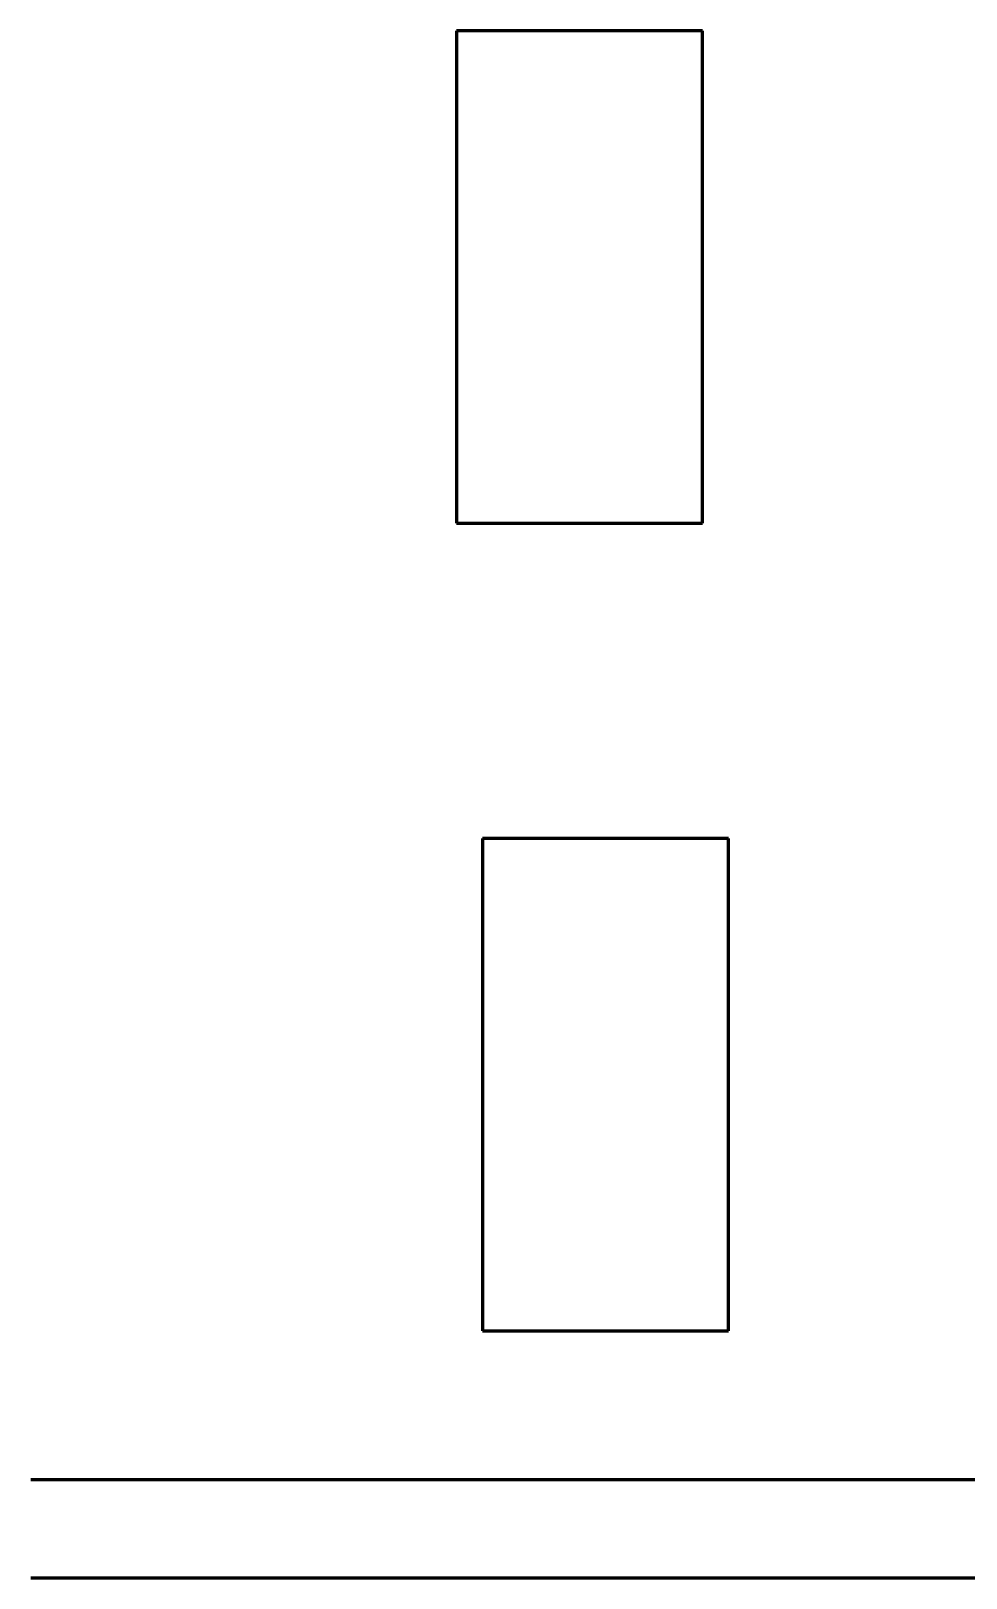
# Model space of a CAD drawing. Extents: x 0 to 297, y 0 to 292.
# Drawn here: x 223.35 to 228.1, y 70.11 to 77.96 of the extents above; entities that cross this region are included whole.
import ezdxf

# ---------------------------------------------------------------- set-up
doc = ezdxf.new("R2010")
doc.units = 0
doc.header["$MEASUREMENT"] = 0
doc.linetypes.add('K5LT_BASIC', pattern=[0])
doc.layers.add('Системный слой', color=7, linetype='Continuous')

# ---------------------------------------------------------------- blocks, each defined once
blk = doc.blocks.new('*U')
at = {"layer": 'Системный слой', "linetype": 'K5LT_BASIC', "lineweight": 60}
for p, q in [((226.762, 77.9634), (225.512, 77.9634)), ((225.512, 77.9634), (225.512, 75.4634)), ((226.762, 75.4634), (226.762, 77.9634)), ((225.512, 75.4634), (226.762, 75.4634)), ((226.8943, 73.8624), (225.6443, 73.8624)), ((225.6443, 73.8624), (225.6443, 71.3624)), ((226.8943, 71.3624), (226.8943, 73.8624)), ((225.6443, 71.3624), (226.8943, 71.3624))]:
    blk.add_line(p, q, dxfattribs=at)

msp = doc.modelspace()

# ---------------------------------------------------------------- linework, layer by layer
at = {"layer": 'Системный слой', "linetype": 'K5LT_BASIC', "lineweight": 60}
for p, q in [((223.3505, 70.6065), (229.3505, 70.6065)), ((229.3503, 70.1064), (223.3503, 70.1064))]:
    msp.add_line(p, q, dxfattribs=at)

# ---------------------------------------------------------------- block references
at = {"layer": 'Системный слой'}
msp.add_blockref('*U', (0, 0), dxfattribs=at)
msp.add_blockref('*U', (0, 0), dxfattribs=at)
msp.add_blockref('*U', (0, 0), dxfattribs=at)
msp.add_blockref('*U', (0, 0), dxfattribs=at)
msp.add_blockref('*U', (0, 0), dxfattribs=at)
msp.add_blockref('*U', (0, 0), dxfattribs=at)
msp.add_blockref('*U', (0, 0), dxfattribs=at)
msp.add_blockref('*U', (0, 0), dxfattribs=at)
msp.add_blockref('*U', (0, 0), dxfattribs=at)
msp.add_blockref('*U', (0, 0), dxfattribs=at)
msp.add_blockref('*U', (0, 0), dxfattribs=at)
msp.add_blockref('*U', (0, 0), dxfattribs=at)
msp.add_blockref('*U', (0, 0), dxfattribs=at)
msp.add_blockref('*U', (0, 0), dxfattribs=at)
msp.add_blockref('*U', (0, 0), dxfattribs=at)
msp.add_blockref('*U', (0, 0), dxfattribs=at)
msp.add_blockref('*U', (0, 0), dxfattribs=at)
msp.add_blockref('*U', (0, 0), dxfattribs=at)
msp.add_blockref('*U', (0, 0), dxfattribs=at)
msp.add_blockref('*U', (0, 0), dxfattribs=at)
msp.add_blockref('*U', (0, 0), dxfattribs=at)
msp.add_blockref('*U', (0, 0), dxfattribs=at)
msp.add_blockref('*U', (0, 0), dxfattribs=at)
msp.add_blockref('*U', (0, 0), dxfattribs=at)
msp.add_blockref('*U', (0, 0), dxfattribs=at)
msp.add_blockref('*U', (0, 0), dxfattribs=at)
msp.add_blockref('*U', (0, 0), dxfattribs=at)
msp.add_blockref('*U', (0, 0), dxfattribs=at)
msp.add_blockref('*U', (0, 0), dxfattribs=at)
msp.add_blockref('*U', (0, 0), dxfattribs=at)
msp.add_blockref('*U', (0, 0), dxfattribs=at)
msp.add_blockref('*U', (0, 0), dxfattribs=at)
msp.add_blockref('*U', (0, 0), dxfattribs=at)
msp.add_blockref('*U', (0, 0), dxfattribs=at)
msp.add_blockref('*U', (0, 0), dxfattribs=at)
msp.add_blockref('*U', (0, 0), dxfattribs=at)
msp.add_blockref('*U', (0, 0), dxfattribs=at)
msp.add_blockref('*U', (0, 0), dxfattribs=at)
msp.add_blockref('*U', (0, 0), dxfattribs=at)
msp.add_blockref('*U', (0, 0), dxfattribs=at)
msp.add_blockref('*U', (0, 0), dxfattribs=at)
msp.add_blockref('*U', (0, 0), dxfattribs=at)
msp.add_blockref('*U', (0, 0), dxfattribs=at)
msp.add_blockref('*U', (0, 0), dxfattribs=at)
msp.add_blockref('*U', (0, 0), dxfattribs=at)
msp.add_blockref('*U', (0, 0), dxfattribs=at)
msp.add_blockref('*U', (0, 0), dxfattribs=at)
msp.add_blockref('*U', (0, 0), dxfattribs=at)
msp.add_blockref('*U', (0, 0), dxfattribs=at)
msp.add_blockref('*U', (0, 0), dxfattribs=at)
msp.add_blockref('*U', (0, 0), dxfattribs=at)
msp.add_blockref('*U', (0, 0), dxfattribs=at)
msp.add_blockref('*U', (0, 0), dxfattribs=at)
msp.add_blockref('*U', (0, 0), dxfattribs=at)
msp.add_blockref('*U', (0, 0), dxfattribs=at)
msp.add_blockref('*U', (0, 0), dxfattribs=at)
msp.add_blockref('*U', (0, 0), dxfattribs=at)
msp.add_blockref('*U', (0, 0), dxfattribs=at)
msp.add_blockref('*U', (0, 0), dxfattribs=at)
msp.add_blockref('*U', (0, 0), dxfattribs=at)
msp.add_blockref('*U', (0, 0), dxfattribs=at)
msp.add_blockref('*U', (0, 0), dxfattribs=at)
msp.add_blockref('*U', (0, 0), dxfattribs=at)
msp.add_blockref('*U', (0, 0), dxfattribs=at)
msp.add_blockref('*U', (0, 0), dxfattribs=at)
msp.add_blockref('*U', (0, 0), dxfattribs=at)
msp.add_blockref('*U', (0, 0), dxfattribs=at)
msp.add_blockref('*U', (0, 0), dxfattribs=at)
msp.add_blockref('*U', (0, 0), dxfattribs=at)
msp.add_blockref('*U', (0, 0), dxfattribs=at)
msp.add_blockref('*U', (0, 0), dxfattribs=at)
msp.add_blockref('*U', (0, 0), dxfattribs=at)
msp.add_blockref('*U', (0, 0), dxfattribs=at)
msp.add_blockref('*U', (0, 0), dxfattribs=at)
msp.add_blockref('*U', (0, 0), dxfattribs=at)
msp.add_blockref('*U', (0, 0), dxfattribs=at)
msp.add_blockref('*U', (0, 0), dxfattribs=at)
msp.add_blockref('*U', (0, 0), dxfattribs=at)
msp.add_blockref('*U', (0, 0), dxfattribs=at)
msp.add_blockref('*U', (0, 0), dxfattribs=at)
msp.add_blockref('*U', (0, 0), dxfattribs=at)
msp.add_blockref('*U', (0, 0), dxfattribs=at)
msp.add_blockref('*U', (0, 0), dxfattribs=at)
msp.add_blockref('*U', (0, 0), dxfattribs=at)
msp.add_blockref('*U', (0, 0), dxfattribs=at)
msp.add_blockref('*U', (0, 0), dxfattribs=at)
msp.add_blockref('*U', (0, 0), dxfattribs=at)
msp.add_blockref('*U', (0, 0), dxfattribs=at)
msp.add_blockref('*U', (0, 0), dxfattribs=at)
msp.add_blockref('*U', (0, 0), dxfattribs=at)
msp.add_blockref('*U', (0, 0), dxfattribs=at)
msp.add_blockref('*U', (0, 0), dxfattribs=at)
msp.add_blockref('*U', (0, 0), dxfattribs=at)
msp.add_blockref('*U', (0, 0), dxfattribs=at)
msp.add_blockref('*U', (0, 0), dxfattribs=at)
msp.add_blockref('*U', (0, 0), dxfattribs=at)
msp.add_blockref('*U', (0, 0), dxfattribs=at)
msp.add_blockref('*U', (0, 0), dxfattribs=at)
msp.add_blockref('*U', (0, 0), dxfattribs=at)
msp.add_blockref('*U', (0, 0), dxfattribs=at)
msp.add_blockref('*U', (0, 0), dxfattribs=at)
msp.add_blockref('*U', (0, 0), dxfattribs=at)
msp.add_blockref('*U', (0, 0), dxfattribs=at)
msp.add_blockref('*U', (0, 0), dxfattribs=at)
msp.add_blockref('*U', (0, 0), dxfattribs=at)
msp.add_blockref('*U', (0, 0), dxfattribs=at)
msp.add_blockref('*U', (0, 0), dxfattribs=at)
msp.add_blockref('*U', (0, 0), dxfattribs=at)
msp.add_blockref('*U', (0, 0), dxfattribs=at)
msp.add_blockref('*U', (0, 0), dxfattribs=at)
msp.add_blockref('*U', (0, 0), dxfattribs=at)
msp.add_blockref('*U', (0, 0), dxfattribs=at)
msp.add_blockref('*U', (0, 0), dxfattribs=at)
msp.add_blockref('*U', (0, 0), dxfattribs=at)
msp.add_blockref('*U', (0, 0), dxfattribs=at)
msp.add_blockref('*U', (0, 0), dxfattribs=at)
msp.add_blockref('*U', (0, 0), dxfattribs=at)
msp.add_blockref('*U', (0, 0), dxfattribs=at)
msp.add_blockref('*U', (0, 0), dxfattribs=at)
msp.add_blockref('*U', (0, 0), dxfattribs=at)
msp.add_blockref('*U', (0, 0), dxfattribs=at)
msp.add_blockref('*U', (0, 0), dxfattribs=at)
msp.add_blockref('*U', (0, 0), dxfattribs=at)
msp.add_blockref('*U', (0, 0), dxfattribs=at)
msp.add_blockref('*U', (0, 0), dxfattribs=at)
msp.add_blockref('*U', (0, 0), dxfattribs=at)
msp.add_blockref('*U', (0, 0), dxfattribs=at)
msp.add_blockref('*U', (0, 0), dxfattribs=at)
msp.add_blockref('*U', (0, 0), dxfattribs=at)
msp.add_blockref('*U', (0, 0), dxfattribs=at)
msp.add_blockref('*U', (0, 0), dxfattribs=at)
msp.add_blockref('*U', (0, 0), dxfattribs=at)
msp.add_blockref('*U', (0, 0), dxfattribs=at)
msp.add_blockref('*U', (0, 0), dxfattribs=at)
msp.add_blockref('*U', (0, 0), dxfattribs=at)
msp.add_blockref('*U', (0, 0), dxfattribs=at)
msp.add_blockref('*U', (0, 0), dxfattribs=at)
msp.add_blockref('*U', (0, 0), dxfattribs=at)
msp.add_blockref('*U', (0, 0), dxfattribs=at)
msp.add_blockref('*U', (0, 0), dxfattribs=at)
msp.add_blockref('*U', (0, 0), dxfattribs=at)
msp.add_blockref('*U', (0, 0), dxfattribs=at)
msp.add_blockref('*U', (0, 0), dxfattribs=at)
msp.add_blockref('*U', (0, 0), dxfattribs=at)
msp.add_blockref('*U', (0, 0), dxfattribs=at)
msp.add_blockref('*U', (0, 0), dxfattribs=at)
msp.add_blockref('*U', (0, 0), dxfattribs=at)
msp.add_blockref('*U', (0, 0), dxfattribs=at)
msp.add_blockref('*U', (0, 0), dxfattribs=at)
msp.add_blockref('*U', (0, 0), dxfattribs=at)
msp.add_blockref('*U', (0, 0), dxfattribs=at)
msp.add_blockref('*U', (0, 0), dxfattribs=at)
msp.add_blockref('*U', (0, 0), dxfattribs=at)
msp.add_blockref('*U', (0, 0), dxfattribs=at)
msp.add_blockref('*U', (0, 0), dxfattribs=at)
msp.add_blockref('*U', (0, 0), dxfattribs=at)
msp.add_blockref('*U', (0, 0), dxfattribs=at)
msp.add_blockref('*U', (0, 0), dxfattribs=at)
msp.add_blockref('*U', (0, 0), dxfattribs=at)
msp.add_blockref('*U', (0, 0), dxfattribs=at)
msp.add_blockref('*U', (0, 0), dxfattribs=at)
msp.add_blockref('*U', (0, 0), dxfattribs=at)
msp.add_blockref('*U', (0, 0), dxfattribs=at)
msp.add_blockref('*U', (0, 0), dxfattribs=at)
msp.add_blockref('*U', (0, 0), dxfattribs=at)
msp.add_blockref('*U', (0, 0), dxfattribs=at)
msp.add_blockref('*U', (0, 0), dxfattribs=at)
msp.add_blockref('*U', (0, 0), dxfattribs=at)
msp.add_blockref('*U', (0, 0), dxfattribs=at)
msp.add_blockref('*U', (0, 0), dxfattribs=at)
msp.add_blockref('*U', (0, 0), dxfattribs=at)
msp.add_blockref('*U', (0, 0), dxfattribs=at)
msp.add_blockref('*U', (0, 0), dxfattribs=at)
msp.add_blockref('*U', (0, 0), dxfattribs=at)
msp.add_blockref('*U', (0, 0), dxfattribs=at)
msp.add_blockref('*U', (0, 0), dxfattribs=at)
msp.add_blockref('*U', (0, 0), dxfattribs=at)
msp.add_blockref('*U', (0, 0), dxfattribs=at)
msp.add_blockref('*U', (0, 0), dxfattribs=at)
msp.add_blockref('*U', (0, 0), dxfattribs=at)
msp.add_blockref('*U', (0, 0), dxfattribs=at)
msp.add_blockref('*U', (0, 0), dxfattribs=at)
msp.add_blockref('*U', (0, 0), dxfattribs=at)
msp.add_blockref('*U', (0, 0), dxfattribs=at)
msp.add_blockref('*U', (0, 0), dxfattribs=at)
msp.add_blockref('*U', (0, 0), dxfattribs=at)
msp.add_blockref('*U', (0, 0), dxfattribs=at)
msp.add_blockref('*U', (0, 0), dxfattribs=at)
msp.add_blockref('*U', (0, 0), dxfattribs=at)
msp.add_blockref('*U', (0, 0), dxfattribs=at)
msp.add_blockref('*U', (0, 0), dxfattribs=at)
msp.add_blockref('*U', (0, 0), dxfattribs=at)
msp.add_blockref('*U', (0, 0), dxfattribs=at)
msp.add_blockref('*U', (0, 0), dxfattribs=at)
msp.add_blockref('*U', (0, 0), dxfattribs=at)
msp.add_blockref('*U', (0, 0), dxfattribs=at)
msp.add_blockref('*U', (0, 0), dxfattribs=at)
msp.add_blockref('*U', (0, 0), dxfattribs=at)
msp.add_blockref('*U', (0, 0), dxfattribs=at)
msp.add_blockref('*U', (0, 0), dxfattribs=at)
msp.add_blockref('*U', (0, 0), dxfattribs=at)
msp.add_blockref('*U', (0, 0), dxfattribs=at)
msp.add_blockref('*U', (0, 0), dxfattribs=at)
msp.add_blockref('*U', (0, 0), dxfattribs=at)
msp.add_blockref('*U', (0, 0), dxfattribs=at)
msp.add_blockref('*U', (0, 0), dxfattribs=at)
msp.add_blockref('*U', (0, 0), dxfattribs=at)
msp.add_blockref('*U', (0, 0), dxfattribs=at)
msp.add_blockref('*U', (0, 0), dxfattribs=at)
msp.add_blockref('*U', (0, 0), dxfattribs=at)
msp.add_blockref('*U', (0, 0), dxfattribs=at)
msp.add_blockref('*U', (0, 0), dxfattribs=at)
msp.add_blockref('*U', (0, 0), dxfattribs=at)
msp.add_blockref('*U', (0, 0), dxfattribs=at)
msp.add_blockref('*U', (0, 0), dxfattribs=at)
msp.add_blockref('*U', (0, 0), dxfattribs=at)
msp.add_blockref('*U', (0, 0), dxfattribs=at)
msp.add_blockref('*U', (0, 0), dxfattribs=at)
msp.add_blockref('*U', (0, 0), dxfattribs=at)
msp.add_blockref('*U', (0, 0), dxfattribs=at)
msp.add_blockref('*U', (0, 0), dxfattribs=at)
msp.add_blockref('*U', (0, 0), dxfattribs=at)
msp.add_blockref('*U', (0, 0), dxfattribs=at)
msp.add_blockref('*U', (0, 0), dxfattribs=at)
msp.add_blockref('*U', (0, 0), dxfattribs=at)
msp.add_blockref('*U', (0, 0), dxfattribs=at)
msp.add_blockref('*U', (0, 0), dxfattribs=at)
msp.add_blockref('*U', (0, 0), dxfattribs=at)
msp.add_blockref('*U', (0, 0), dxfattribs=at)
msp.add_blockref('*U', (0, 0), dxfattribs=at)
msp.add_blockref('*U', (0, 0), dxfattribs=at)
msp.add_blockref('*U', (0, 0), dxfattribs=at)
msp.add_blockref('*U', (0, 0), dxfattribs=at)
msp.add_blockref('*U', (0, 0), dxfattribs=at)
msp.add_blockref('*U', (0, 0), dxfattribs=at)
msp.add_blockref('*U', (0, 0), dxfattribs=at)
msp.add_blockref('*U', (0, 0), dxfattribs=at)
msp.add_blockref('*U', (0, 0), dxfattribs=at)
msp.add_blockref('*U', (0, 0), dxfattribs=at)
msp.add_blockref('*U', (0, 0), dxfattribs=at)
msp.add_blockref('*U', (0, 0), dxfattribs=at)
msp.add_blockref('*U', (0, 0), dxfattribs=at)
msp.add_blockref('*U', (0, 0), dxfattribs=at)
msp.add_blockref('*U', (0, 0), dxfattribs=at)
msp.add_blockref('*U', (0, 0), dxfattribs=at)
msp.add_blockref('*U', (0, 0), dxfattribs=at)
msp.add_blockref('*U', (0, 0), dxfattribs=at)
msp.add_blockref('*U', (0, 0), dxfattribs=at)
msp.add_blockref('*U', (0, 0), dxfattribs=at)
msp.add_blockref('*U', (0, 0), dxfattribs=at)
msp.add_blockref('*U', (0, 0), dxfattribs=at)
msp.add_blockref('*U', (0, 0), dxfattribs=at)
msp.add_blockref('*U', (0, 0), dxfattribs=at)
msp.add_blockref('*U', (0, 0), dxfattribs=at)
msp.add_blockref('*U', (0, 0), dxfattribs=at)
msp.add_blockref('*U', (0, 0), dxfattribs=at)
msp.add_blockref('*U', (0, 0), dxfattribs=at)
msp.add_blockref('*U', (0, 0), dxfattribs=at)
msp.add_blockref('*U', (0, 0), dxfattribs=at)
msp.add_blockref('*U', (0, 0), dxfattribs=at)
msp.add_blockref('*U', (0, 0), dxfattribs=at)
msp.add_blockref('*U', (0, 0), dxfattribs=at)
msp.add_blockref('*U', (0, 0), dxfattribs=at)
msp.add_blockref('*U', (0, 0), dxfattribs=at)
msp.add_blockref('*U', (0, 0), dxfattribs=at)
msp.add_blockref('*U', (0, 0), dxfattribs=at)
msp.add_blockref('*U', (0, 0), dxfattribs=at)
msp.add_blockref('*U', (0, 0), dxfattribs=at)
msp.add_blockref('*U', (0, 0), dxfattribs=at)
msp.add_blockref('*U', (0, 0), dxfattribs=at)
msp.add_blockref('*U', (0, 0), dxfattribs=at)
msp.add_blockref('*U', (0, 0), dxfattribs=at)
msp.add_blockref('*U', (0, 0), dxfattribs=at)
msp.add_blockref('*U', (0, 0), dxfattribs=at)
msp.add_blockref('*U', (0, 0), dxfattribs=at)
msp.add_blockref('*U', (0, 0), dxfattribs=at)
msp.add_blockref('*U', (0, 0), dxfattribs=at)
msp.add_blockref('*U', (0, 0), dxfattribs=at)
msp.add_blockref('*U', (0, 0), dxfattribs=at)
msp.add_blockref('*U', (0, 0), dxfattribs=at)
msp.add_blockref('*U', (0, 0), dxfattribs=at)
msp.add_blockref('*U', (0, 0), dxfattribs=at)
msp.add_blockref('*U', (0, 0), dxfattribs=at)
msp.add_blockref('*U', (0, 0), dxfattribs=at)
msp.add_blockref('*U', (0, 0), dxfattribs=at)
msp.add_blockref('*U', (0, 0), dxfattribs=at)
msp.add_blockref('*U', (0, 0), dxfattribs=at)
msp.add_blockref('*U', (0, 0), dxfattribs=at)
msp.add_blockref('*U', (0, 0), dxfattribs=at)
msp.add_blockref('*U', (0, 0), dxfattribs=at)
msp.add_blockref('*U', (0, 0), dxfattribs=at)
msp.add_blockref('*U', (0, 0), dxfattribs=at)
msp.add_blockref('*U', (0, 0), dxfattribs=at)
msp.add_blockref('*U', (0, 0), dxfattribs=at)
msp.add_blockref('*U', (0, 0), dxfattribs=at)
msp.add_blockref('*U', (0, 0), dxfattribs=at)
msp.add_blockref('*U', (0, 0), dxfattribs=at)
msp.add_blockref('*U', (0, 0), dxfattribs=at)
msp.add_blockref('*U', (0, 0), dxfattribs=at)
msp.add_blockref('*U', (0, 0), dxfattribs=at)
msp.add_blockref('*U', (0, 0), dxfattribs=at)
msp.add_blockref('*U', (0, 0), dxfattribs=at)
msp.add_blockref('*U', (0, 0), dxfattribs=at)
msp.add_blockref('*U', (0, 0), dxfattribs=at)
msp.add_blockref('*U', (0, 0), dxfattribs=at)

doc.saveas('drawing.dxf')
